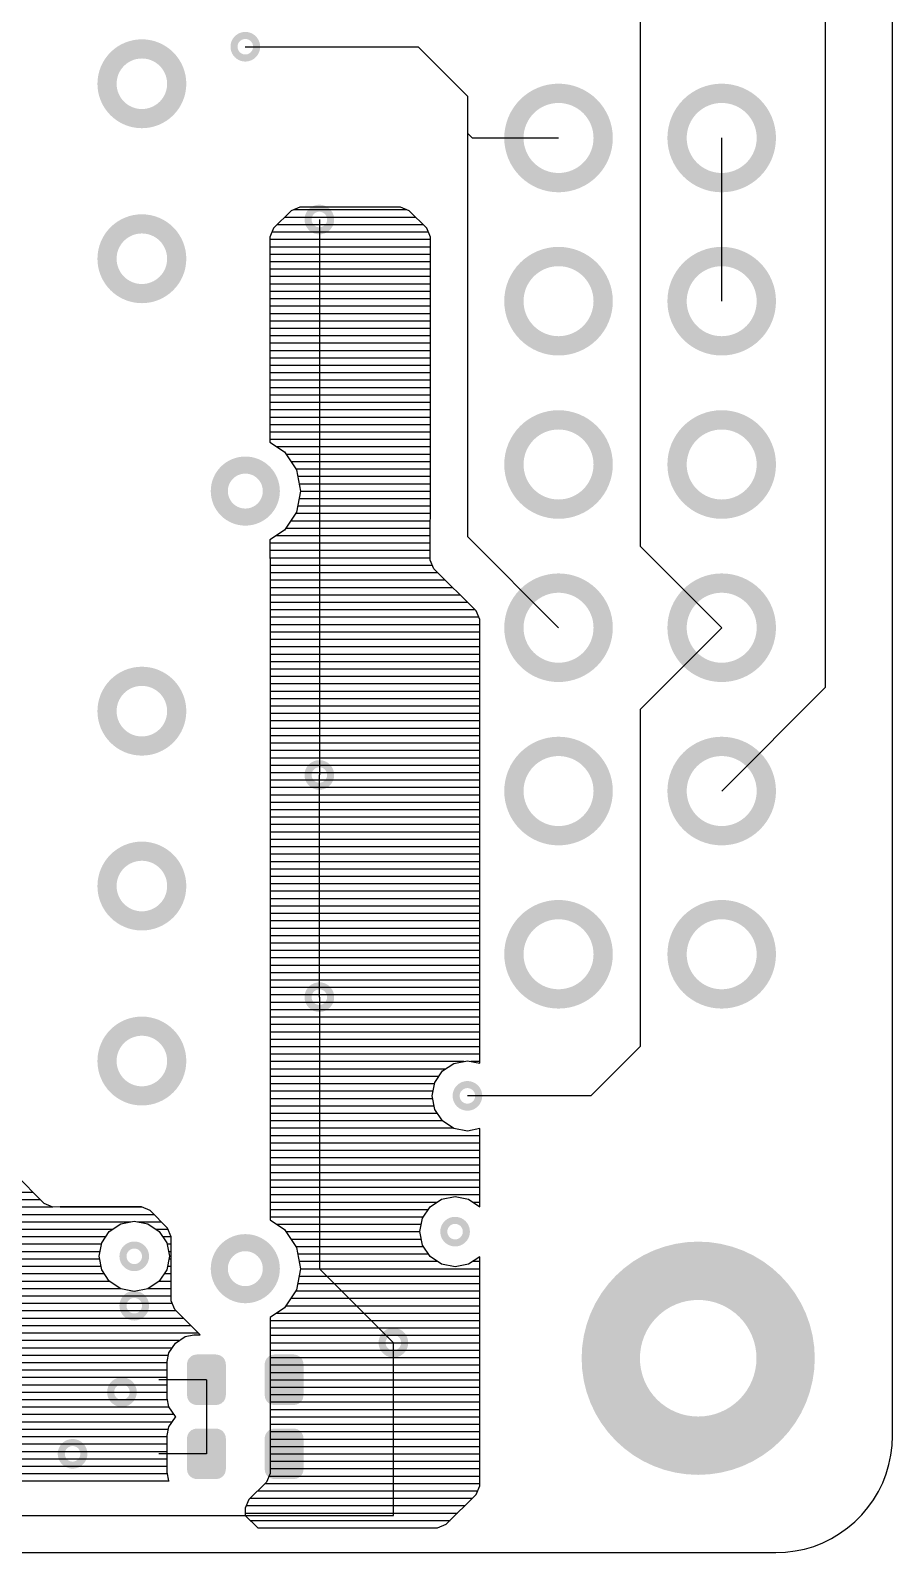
# Model space of a CAD drawing. Extents: x 295 to 953, y 10 to 290.
# Drawn here: x 756.1 to 800.5, y 70 to 148.3 of the extents above; entities that cross this region are included whole.
import ezdxf

# ---------------------------------------------------------------- set-up
doc = ezdxf.new("R2010")
doc.units = 0
doc.header["$LTSCALE"] = 5
doc.header["$MEASUREMENT"] = 0
doc.layers.get('0').update_dxf_attribs({"linetype": 'CONTINUOUS', "lineweight": 25})
doc.layers.add('130409_DV-DPH-A6_TOP', color=5, linetype='CONTINUOUS')

msp = doc.modelspace()

# ---------------------------------------------------------------- linework, layer by layer
for points, const_width in [([(766.587, 147.47, 1), (767.748, 147.47, 1)], 0.363), ([(760.05, 145.565, 1), (763.637, 145.565, 1)], 0.986), ([(780.989, 142.776, 1), (785.584, 142.776, 1)], 0.993), ([(789.386, 142.776, 1), (793.981, 142.776, 1)], 0.993), ([(760.05, 136.563, 1), (763.637, 136.563, 1)], 0.986), ([(770.397, 138.58, 1), (771.558, 138.58, 1)], 0.363), ([(780.989, 134.379, 1), (785.584, 134.379, 1)], 0.993), ([(789.386, 134.379, 1), (793.981, 134.379, 1)], 0.993), ([(780.989, 125.977, 1), (785.584, 125.977, 1)], 0.993), ([(789.386, 125.977, 1), (793.981, 125.977, 1)], 0.993), ([(765.829, 124.61, 1), (768.506, 124.61, 1)], 0.879), ([(780.989, 117.579, 1), (785.584, 117.579, 1)], 0.993), ([(789.386, 117.579, 1), (793.981, 117.579, 1)], 0.993), ([(760.05, 113.287, 1), (763.637, 113.287, 1)], 0.986), ([(780.989, 109.177, 1), (785.584, 109.177, 1)], 0.993), ([(789.386, 109.177, 1), (793.981, 109.177, 1)], 0.993), ([(770.397, 110.005, 1), (771.558, 110.005, 1)], 0.363), ([(760.05, 104.29, 1), (763.637, 104.29, 1)], 0.986), ([(780.989, 100.78, 1), (785.584, 100.78, 1)], 0.993), ([(789.386, 100.78, 1), (793.981, 100.78, 1)], 0.993), ([(770.397, 98.575, 1), (771.558, 98.575, 1)], 0.363), ([(760.05, 95.288, 1), (763.637, 95.288, 1)], 0.986), ([(778.017, 93.495, 1), (779.178, 93.495, 1)], 0.363), ([(777.382, 86.51, 1), (778.543, 86.51, 1)], 0.363), ([(765.829, 84.605, 1), (768.506, 84.605, 1)], 0.879), ([(760.872, 85.24, 1), (762.033, 85.24, 1)], 0.363), ([(785.975, 79.997, 1), (794.974, 79.997, 1)], 3), ([(760.872, 82.7, 1), (762.033, 82.7, 1)], 0.363), ([(774.207, 80.795, 1), (775.368, 80.795, 1)], 0.363), ([(760.237, 78.255, 1), (761.398, 78.255, 1)], 0.363), ([(757.697, 75.08, 1), (758.858, 75.08, 1)], 0.363)]:
    msp.add_lwpolyline(points, format="xyb", close=True, dxfattribs=dict(const_width=const_width))
for points in [[(764.194, 79.831), (764.212, 79.893), (766.143, 79.831), (766.114, 79.893)], [(764.212, 79.893), (764.254, 79.96), (766.114, 79.893), (766.083, 79.96)], [(764.254, 79.96), (764.289, 80.013), (766.083, 79.96), (766.036, 80.013)], [(764.289, 80.013), (764.35, 80.067), (766.036, 80.013), (765.989, 80.067)], [(764.35, 80.067), (764.396, 80.107), (765.989, 80.067), (765.925, 80.107)], [(764.396, 80.107), (764.473, 80.143), (765.925, 80.107), (765.869, 80.143)], [(764.473, 80.143), (764.525, 80.167), (765.869, 80.143), (765.785, 80.167)], [(764.525, 80.167), (764.627, 80.182), (765.785, 80.167), (765.732, 80.182)], [(764.627, 80.182), (764.659, 80.187), (765.732, 80.182), (765.666, 80.187)], [(764.659, 80.187), (764.666, 80.188), (765.666, 80.187), (765.666, 80.188)], [(764.666, 80.188), (764.666, 80.19), (765.666, 80.188), (765.666, 80.19)], [(768.192, 79.831), (768.21, 79.893), (770.141, 79.831), (770.112, 79.893)], [(768.21, 79.893), (768.252, 79.96), (770.112, 79.893), (770.081, 79.96)], [(768.252, 79.96), (768.287, 80.013), (770.081, 79.96), (770.034, 80.013)], [(768.287, 80.013), (768.347, 80.067), (770.034, 80.013), (769.987, 80.067)], [(768.347, 80.067), (768.394, 80.107), (769.987, 80.067), (769.923, 80.107)], [(768.394, 80.107), (768.471, 80.143), (769.923, 80.107), (769.867, 80.143)], [(768.471, 80.143), (768.523, 80.167), (769.867, 80.143), (769.783, 80.167)], [(768.523, 80.167), (768.625, 80.182), (769.783, 80.167), (769.73, 80.182)], [(768.625, 80.182), (768.657, 80.187), (769.73, 80.182), (769.664, 80.187)], [(768.657, 80.187), (768.664, 80.188), (769.664, 80.187), (769.664, 80.188)], [(768.664, 80.188), (768.664, 80.19), (769.664, 80.188), (769.664, 80.19)], [(764.165, 78.09), (764.165, 79.69), (766.167, 78.09), (766.167, 79.69)], [(764.168, 79.69), (764.173, 79.757), (766.164, 79.69), (766.154, 79.757)], [(764.173, 79.757), (764.194, 79.831), (766.154, 79.757), (766.143, 79.831)], [(768.163, 78.09), (768.163, 79.69), (770.165, 78.09), (770.165, 79.69)], [(768.166, 79.69), (768.171, 79.757), (770.162, 79.69), (770.152, 79.757)], [(768.171, 79.757), (768.192, 79.831), (770.152, 79.757), (770.141, 79.831)], [(764.178, 78.023), (764.168, 78.09), (766.159, 78.023), (766.164, 78.09)], [(764.189, 77.949), (764.178, 78.023), (766.138, 77.949), (766.159, 78.023)], [(764.218, 77.886), (764.189, 77.949), (766.12, 77.886), (766.138, 77.949)], [(764.249, 77.82), (764.218, 77.886), (766.078, 77.82), (766.12, 77.886)], [(764.296, 77.766), (764.249, 77.82), (766.043, 77.766), (766.078, 77.82)], [(764.342, 77.713), (764.296, 77.766), (765.982, 77.713), (766.043, 77.766)], [(764.406, 77.673), (764.342, 77.713), (765.936, 77.673), (765.982, 77.713)], [(764.462, 77.637), (764.406, 77.673), (765.858, 77.637), (765.936, 77.673)], [(764.544, 77.613), (764.462, 77.637), (765.807, 77.613), (765.858, 77.637)], [(764.599, 77.597), (764.544, 77.613), (765.7, 77.597), (765.807, 77.613)], [(764.666, 77.592), (764.599, 77.597), (765.668, 77.592), (765.7, 77.597)], [(764.666, 77.59), (764.666, 77.592), (765.666, 77.59), (765.666, 77.592)], [(764.666, 77.592), (764.666, 77.592), (765.666, 77.592), (765.668, 77.592)], [(768.176, 78.023), (768.166, 78.09), (770.157, 78.023), (770.162, 78.09)], [(768.187, 77.949), (768.176, 78.023), (770.136, 77.949), (770.157, 78.023)], [(768.216, 77.886), (768.187, 77.949), (770.118, 77.886), (770.136, 77.949)], [(768.247, 77.82), (768.216, 77.886), (770.076, 77.82), (770.118, 77.886)], [(768.294, 77.766), (768.247, 77.82), (770.041, 77.766), (770.076, 77.82)], [(768.34, 77.713), (768.294, 77.766), (769.98, 77.713), (770.041, 77.766)], [(768.404, 77.673), (768.34, 77.713), (769.934, 77.673), (769.98, 77.713)], [(768.46, 77.637), (768.404, 77.673), (769.856, 77.637), (769.934, 77.673)], [(768.542, 77.613), (768.46, 77.637), (769.805, 77.613), (769.856, 77.637)], [(768.597, 77.597), (768.542, 77.613), (769.698, 77.597), (769.805, 77.613)], [(768.664, 77.592), (768.597, 77.597), (769.666, 77.592), (769.698, 77.597)], [(768.664, 77.59), (768.664, 77.592), (769.664, 77.59), (769.664, 77.592)], [(768.664, 77.592), (768.664, 77.592), (769.664, 77.592), (769.666, 77.592)], [(764.173, 75.947), (764.194, 76.021), (766.154, 75.947), (766.143, 76.021)], [(764.194, 76.021), (764.212, 76.083), (766.143, 76.021), (766.114, 76.083)], [(764.212, 76.083), (764.254, 76.15), (766.114, 76.083), (766.083, 76.15)], [(764.254, 76.15), (764.289, 76.203), (766.083, 76.15), (766.036, 76.203)], [(764.289, 76.203), (764.35, 76.257), (766.036, 76.203), (765.989, 76.257)], [(764.35, 76.257), (764.396, 76.297), (765.989, 76.257), (765.925, 76.297)], [(764.396, 76.297), (764.473, 76.333), (765.925, 76.297), (765.869, 76.333)], [(764.473, 76.333), (764.525, 76.357), (765.869, 76.333), (765.785, 76.357)], [(764.525, 76.357), (764.627, 76.372), (765.785, 76.357), (765.732, 76.372)], [(764.627, 76.372), (764.659, 76.377), (765.732, 76.372), (765.666, 76.377)], [(764.659, 76.377), (764.666, 76.378), (765.666, 76.377), (765.666, 76.378)], [(764.666, 76.378), (764.666, 76.38), (765.666, 76.378), (765.666, 76.38)], [(768.171, 75.947), (768.192, 76.021), (770.152, 75.947), (770.141, 76.021)], [(768.192, 76.021), (768.21, 76.083), (770.141, 76.021), (770.112, 76.083)], [(768.21, 76.083), (768.252, 76.15), (770.112, 76.083), (770.081, 76.15)], [(768.252, 76.15), (768.287, 76.203), (770.081, 76.15), (770.034, 76.203)], [(768.287, 76.203), (768.347, 76.257), (770.034, 76.203), (769.987, 76.257)], [(768.347, 76.257), (768.394, 76.297), (769.987, 76.257), (769.923, 76.297)], [(768.394, 76.297), (768.471, 76.333), (769.923, 76.297), (769.867, 76.333)], [(768.471, 76.333), (768.523, 76.357), (769.867, 76.333), (769.783, 76.357)], [(768.523, 76.357), (768.625, 76.372), (769.783, 76.357), (769.73, 76.372)], [(768.625, 76.372), (768.657, 76.377), (769.73, 76.372), (769.664, 76.377)], [(768.657, 76.377), (768.664, 76.378), (769.664, 76.377), (769.664, 76.378)], [(768.664, 76.378), (768.664, 76.38), (769.664, 76.378), (769.664, 76.38)], [(764.165, 74.28), (764.165, 75.88), (766.167, 74.28), (766.167, 75.88)], [(764.168, 75.88), (764.173, 75.947), (766.164, 75.88), (766.154, 75.947)], [(768.163, 74.28), (768.163, 75.88), (770.165, 74.28), (770.165, 75.88)], [(768.166, 75.88), (768.171, 75.947), (770.162, 75.88), (770.152, 75.947)], [(764.178, 74.213), (764.168, 74.28), (766.159, 74.213), (766.164, 74.28)], [(764.189, 74.139), (764.178, 74.213), (766.138, 74.139), (766.159, 74.213)], [(764.218, 74.076), (764.189, 74.139), (766.12, 74.076), (766.138, 74.139)], [(764.249, 74.01), (764.218, 74.076), (766.078, 74.01), (766.12, 74.076)], [(764.296, 73.956), (764.249, 74.01), (766.043, 73.956), (766.078, 74.01)], [(764.342, 73.903), (764.296, 73.956), (765.982, 73.903), (766.043, 73.956)], [(764.406, 73.863), (764.342, 73.903), (765.936, 73.863), (765.982, 73.903)], [(764.462, 73.827), (764.406, 73.863), (765.858, 73.827), (765.936, 73.863)], [(764.544, 73.803), (764.462, 73.827), (765.807, 73.803), (765.858, 73.827)], [(764.599, 73.787), (764.544, 73.803), (765.7, 73.787), (765.807, 73.803)], [(764.666, 73.782), (764.599, 73.787), (765.668, 73.782), (765.7, 73.787)], [(764.666, 73.78), (764.666, 73.782), (765.666, 73.78), (765.666, 73.782)], [(764.666, 73.782), (764.666, 73.782), (765.666, 73.782), (765.668, 73.782)], [(768.176, 74.213), (768.166, 74.28), (770.157, 74.213), (770.162, 74.28)], [(768.187, 74.139), (768.176, 74.213), (770.136, 74.139), (770.157, 74.213)], [(768.216, 74.076), (768.187, 74.139), (770.118, 74.076), (770.136, 74.139)], [(768.247, 74.01), (768.216, 74.076), (770.076, 74.01), (770.118, 74.076)], [(768.294, 73.956), (768.247, 74.01), (770.041, 73.956), (770.076, 74.01)], [(768.34, 73.903), (768.294, 73.956), (769.98, 73.903), (770.041, 73.956)], [(768.404, 73.863), (768.34, 73.903), (769.934, 73.863), (769.98, 73.903)], [(768.46, 73.827), (768.404, 73.863), (769.856, 73.827), (769.934, 73.863)], [(768.542, 73.803), (768.46, 73.827), (769.805, 73.803), (769.856, 73.827)], [(768.597, 73.787), (768.542, 73.803), (769.698, 73.787), (769.805, 73.803)], [(768.664, 73.782), (768.597, 73.787), (769.666, 73.782), (769.698, 73.787)], [(768.664, 73.78), (768.664, 73.782), (769.664, 73.78), (769.664, 73.782)], [(768.664, 73.782), (768.664, 73.782), (769.664, 73.782), (769.666, 73.782)]]:
    msp.add_solid(points)
at = {"layer": '130409_DV-DPH-A6_TOP', "color": 7}
for p, q in [((800.477, 75.999), (800.477, 263.995)), ((800.477, 75.999), (800.477, 263.995)), ((797.013, 180.49), (797.013, 114.501)), ((787.488, 172.179), (787.488, 121.775)), ((767.168, 147.47), (776.058, 147.47)), ((776.058, 147.47), (778.598, 144.93)), ((778.598, 144.93), (778.598, 143.025)), ((778.598, 143.025), (778.598, 122.268)), ((778.598, 143.025), (778.841, 142.776)), ((778.841, 142.776), (783.286, 142.776)), ((791.684, 134.379), (791.684, 142.776)), ((769.52, 139.027), (768.62, 138.128)), ((769.194, 138.707), (775.931, 138.707)), ((769.967, 139.215), (769.52, 139.027)), ((769.662, 139.088), (775.463, 139.088)), ((775.158, 139.215), (769.967, 139.215)), ((775.605, 139.027), (775.158, 139.215)), ((776.505, 138.128), (775.605, 139.027)), ((768.62, 138.128), (768.432, 137.681)), ((768.544, 137.945), (776.581, 137.945)), ((768.813, 138.326), (776.312, 138.326)), ((770.978, 138.58), (770.978, 110.005)), ((776.693, 137.681), (776.505, 138.128)), ((768.432, 137.681), (768.432, 127.12)), ((768.432, 137.564), (776.693, 137.564)), ((768.432, 137.183), (776.693, 137.183)), ((776.693, 125.245), (776.693, 137.681)), ((768.432, 136.802), (776.693, 136.802)), ((768.432, 136.421), (776.693, 136.421)), ((768.432, 136.04), (776.693, 136.04)), ((768.432, 135.659), (776.693, 135.659)), ((768.432, 135.278), (776.693, 135.278)), ((768.432, 134.897), (776.693, 134.897)), ((768.432, 134.516), (776.693, 134.516)), ((768.432, 134.135), (776.693, 134.135)), ((768.432, 133.754), (776.693, 133.754)), ((768.432, 133.373), (776.693, 133.373)), ((768.432, 132.992), (776.693, 132.992)), ((768.432, 132.611), (776.693, 132.611)), ((768.432, 132.23), (776.693, 132.23)), ((768.432, 131.849), (776.693, 131.849)), ((768.432, 131.468), (776.693, 131.468)), ((768.432, 131.087), (776.693, 131.087)), ((768.432, 130.706), (776.693, 130.706)), ((768.432, 130.325), (776.693, 130.325)), ((768.432, 129.944), (776.693, 129.944)), ((768.432, 129.563), (776.693, 129.563)), ((768.432, 129.182), (776.693, 129.182)), ((768.432, 128.801), (776.693, 128.801)), ((768.432, 128.42), (776.693, 128.42)), ((768.432, 128.039), (776.693, 128.039)), ((768.432, 127.658), (776.693, 127.658)), ((768.432, 127.277), (776.693, 127.277)), ((768.432, 127.12), (769.179, 126.622)), ((768.773, 126.896), (776.693, 126.896)), ((769.179, 126.622), (769.799, 125.697)), ((769.25, 126.515), (776.693, 126.515)), ((769.509, 126.134), (776.693, 126.134)), ((769.763, 125.753), (776.693, 125.753)), ((769.799, 125.697), (770.012, 124.61)), ((769.86, 125.372), (776.693, 125.372)), ((770.012, 124.61), (769.799, 123.518)), ((769.936, 124.991), (776.687, 124.991)), ((770.012, 124.61), (776.687, 124.61)), ((776.687, 121.059), (776.693, 125.245)), ((769.86, 123.848), (776.687, 123.848)), ((769.936, 124.229), (776.687, 124.229)), ((769.799, 123.518), (769.179, 122.593)), ((769.509, 123.086), (776.687, 123.086)), ((769.763, 123.467), (776.687, 123.467)), ((769.179, 122.593), (768.432, 122.095)), ((768.773, 122.324), (776.687, 122.324)), ((769.25, 122.705), (776.687, 122.705)), ((778.598, 122.268), (783.286, 117.579)), ((768.432, 122.095), (768.438, 120.165)), ((768.432, 121.943), (776.687, 121.943)), ((768.432, 121.562), (776.687, 121.562)), ((787.488, 121.775), (791.684, 117.579)), ((768.432, 121.181), (776.687, 121.181)), ((768.432, 120.8), (776.799, 120.8)), ((776.875, 120.612), (776.687, 121.059)), ((779.045, 118.443), (776.875, 120.612)), ((768.432, 120.419), (777.068, 120.419)), ((768.438, 120.165), (768.438, 99.845)), ((768.438, 120.038), (777.449, 120.038)), ((768.438, 119.657), (777.83, 119.657)), ((768.438, 119.276), (778.217, 119.276)), ((768.438, 118.895), (778.598, 118.895)), ((768.438, 118.514), (778.979, 118.514)), ((779.233, 117.996), (779.045, 118.443)), ((768.438, 118.133), (779.172, 118.133)), ((768.438, 117.752), (779.233, 117.752)), ((779.233, 111.91), (779.233, 117.996)), ((791.684, 117.579), (787.488, 113.378)), ((768.438, 117.371), (779.233, 117.371)), ((768.438, 116.99), (779.233, 116.99)), ((768.438, 116.609), (779.233, 116.609)), ((768.438, 116.228), (779.233, 116.228)), ((768.438, 115.847), (779.233, 115.847)), ((768.438, 115.466), (779.233, 115.466)), ((768.438, 115.085), (779.233, 115.085)), ((768.438, 114.704), (779.233, 114.704)), ((797.013, 114.501), (791.684, 109.177)), ((768.438, 114.323), (779.233, 114.323)), ((768.438, 113.942), (779.233, 113.942)), ((768.438, 113.561), (779.233, 113.561)), ((768.438, 113.18), (779.233, 113.18)), ((768.438, 112.799), (779.233, 112.799)), ((787.488, 113.378), (787.488, 96.035)), ((768.438, 112.418), (779.233, 112.418)), ((768.438, 112.037), (779.233, 112.037)), ((768.438, 111.656), (779.233, 111.656)), ((768.438, 111.275), (779.233, 111.275)), ((779.233, 98.575), (779.233, 111.91)), ((768.438, 110.894), (779.233, 110.894)), ((768.438, 110.513), (779.233, 110.513)), ((768.438, 110.132), (779.233, 110.132)), ((768.438, 109.751), (779.233, 109.751)), ((770.978, 98.575), (770.978, 110.005)), ((768.438, 109.37), (779.233, 109.37)), ((768.438, 108.989), (779.233, 108.989)), ((768.438, 108.608), (779.233, 108.608)), ((768.438, 108.227), (779.233, 108.227)), ((768.438, 107.846), (779.233, 107.846)), ((768.438, 107.465), (779.233, 107.465)), ((768.438, 107.084), (779.233, 107.084)), ((768.438, 106.703), (779.233, 106.703)), ((768.438, 106.322), (779.233, 106.322)), ((768.438, 105.941), (779.233, 105.941)), ((768.438, 105.56), (779.233, 105.56)), ((768.438, 105.179), (779.233, 105.179)), ((768.438, 104.798), (779.233, 104.798)), ((768.438, 104.417), (779.233, 104.417)), ((768.438, 104.036), (779.233, 104.036)), ((768.438, 103.655), (779.233, 103.655)), ((768.438, 103.274), (779.233, 103.274)), ((768.438, 102.893), (779.233, 102.893)), ((768.438, 102.512), (779.233, 102.512)), ((768.438, 102.131), (779.233, 102.131)), ((768.438, 101.75), (779.233, 101.75)), ((768.438, 101.369), (779.233, 101.369)), ((768.438, 100.988), (779.233, 100.988)), ((768.438, 100.607), (779.233, 100.607)), ((768.438, 100.226), (779.233, 100.226)), ((768.438, 99.845), (779.233, 99.845)), ((768.438, 99.845), (768.438, 87.115)), ((768.438, 99.464), (779.233, 99.464)), ((768.438, 99.083), (779.233, 99.083)), ((768.438, 98.702), (779.233, 98.702)), ((768.438, 98.321), (779.233, 98.321)), ((768.438, 97.94), (779.233, 97.94)), ((770.978, 98.575), (770.978, 84.605)), ((779.233, 95.176), (779.233, 98.575)), ((768.438, 97.559), (779.233, 97.559)), ((768.438, 97.178), (779.233, 97.178)), ((768.438, 96.797), (779.233, 96.797)), ((768.438, 96.416), (779.233, 96.416)), ((768.438, 96.035), (779.233, 96.035)), ((768.438, 95.654), (779.233, 95.654)), ((787.488, 96.035), (784.948, 93.495)), ((768.438, 95.273), (778.42, 95.273)), ((768.438, 94.892), (777.485, 94.892)), ((776.921, 94.186), (777.312, 94.775)), ((777.312, 94.775), (777.902, 95.166)), ((777.902, 95.166), (778.598, 95.303)), ((778.598, 95.303), (779.233, 95.176)), ((778.77, 95.273), (779.233, 95.273)), ((768.438, 94.511), (777.135, 94.511)), ((768.438, 94.13), (776.911, 94.13)), ((776.784, 93.495), (776.921, 94.186)), ((768.438, 93.749), (776.835, 93.749)), ((768.438, 93.368), (776.809, 93.368)), ((776.921, 92.799), (776.784, 93.495)), ((784.948, 93.495), (778.598, 93.495)), ((768.438, 92.987), (776.886, 92.987)), ((768.438, 92.606), (777.048, 92.606)), ((777.312, 92.21), (776.921, 92.799)), ((768.438, 92.225), (777.307, 92.225)), ((768.438, 91.844), (777.866, 91.844)), ((777.902, 91.819), (777.312, 92.21)), ((778.598, 91.681), (777.902, 91.819)), ((779.233, 91.808), (778.598, 91.681)), ((779.233, 89.685), (779.233, 91.808)), ((768.438, 91.463), (779.233, 91.463)), ((768.438, 91.082), (779.233, 91.082)), ((768.438, 90.701), (779.233, 90.701)), ((768.438, 90.32), (779.233, 90.32)), ((756.82, 87.963), (755.285, 89.497)), ((768.438, 89.939), (779.233, 89.939)), ((768.438, 89.558), (779.233, 89.558)), ((779.233, 87.795), (779.233, 89.685)), ((740.299, 88.542), (756.24, 88.542)), ((768.438, 89.177), (779.233, 89.177)), ((768.438, 88.796), (779.233, 88.796)), ((739.99, 87.78), (757.267, 87.78)), ((740.137, 88.161), (756.621, 88.161)), ((757.267, 87.775), (756.82, 87.963)), ((757.643, 87.78), (757.267, 87.775)), ((757.643, 87.78), (761.823, 87.78)), ((761.823, 87.78), (757.643, 87.78)), ((762.27, 87.592), (761.823, 87.78)), ((768.438, 88.415), (779.233, 88.415)), ((768.438, 88.034), (777.043, 88.034)), ((776.286, 87.201), (776.677, 87.79)), ((776.677, 87.79), (777.267, 88.181)), ((777.267, 88.181), (777.963, 88.318)), ((777.963, 88.318), (778.653, 88.181)), ((778.653, 88.181), (779.233, 87.795)), ((778.877, 88.034), (779.233, 88.034)), ((739.99, 87.399), (762.469, 87.399)), ((739.99, 87.018), (761.275, 87.018)), ((760.757, 86.911), (761.453, 87.048)), ((761.453, 87.048), (762.143, 86.911)), ((761.625, 87.018), (762.85, 87.018)), ((763.17, 86.693), (762.27, 87.592)), ((768.438, 87.653), (776.586, 87.653)), ((768.438, 87.272), (776.332, 87.272)), ((768.438, 87.115), (769.179, 86.617)), ((776.149, 86.51), (776.286, 87.201)), ((739.99, 86.637), (760.34, 86.637)), ((740.183, 86.256), (759.99, 86.256)), ((759.776, 85.931), (760.167, 86.52)), ((760.167, 86.52), (760.757, 86.911)), ((762.143, 86.911), (762.733, 86.52)), ((762.56, 86.637), (763.195, 86.637)), ((762.733, 86.52), (763.124, 85.931)), ((762.911, 86.256), (763.352, 86.256)), ((763.358, 86.246), (763.17, 86.693)), ((763.352, 82.959), (763.358, 86.246)), ((768.773, 86.891), (776.225, 86.891)), ((769.179, 86.617), (769.799, 85.692)), ((769.25, 86.51), (776.149, 86.51)), ((776.286, 85.814), (776.149, 86.51)), ((740.564, 85.875), (759.766, 85.875)), ((740.945, 85.494), (759.69, 85.494)), ((759.639, 85.24), (759.776, 85.931)), ((763.124, 85.931), (763.261, 85.24)), ((763.134, 85.875), (763.358, 85.875)), ((763.21, 85.494), (763.358, 85.494)), ((769.509, 86.129), (776.225, 86.129)), ((769.763, 85.748), (776.332, 85.748)), ((769.799, 85.692), (770.012, 84.605)), ((769.86, 85.367), (776.586, 85.367)), ((776.677, 85.225), (776.286, 85.814)), ((748.946, 85.113), (759.664, 85.113)), ((749.327, 84.732), (759.741, 84.732)), ((759.776, 84.544), (759.639, 85.24)), ((763.261, 85.24), (763.124, 84.544)), ((763.159, 84.732), (763.358, 84.732)), ((763.236, 85.113), (763.358, 85.113)), ((770.012, 84.605), (769.799, 83.513)), ((769.936, 84.986), (777.043, 84.986)), ((770.012, 84.605), (779.233, 84.605)), ((770.978, 84.605), (774.788, 80.795)), ((777.267, 84.834), (776.677, 85.225)), ((777.963, 84.696), (777.267, 84.834)), ((778.653, 84.834), (777.963, 84.696)), ((779.233, 85.22), (778.653, 84.834)), ((778.877, 84.986), (779.233, 84.986)), ((779.233, 80.16), (779.233, 85.22)), ((749.708, 84.351), (759.903, 84.351)), ((750.089, 83.97), (760.162, 83.97)), ((760.167, 83.955), (759.776, 84.544)), ((760.757, 83.564), (760.167, 83.955)), ((762.733, 83.955), (762.143, 83.564)), ((763.124, 84.544), (762.733, 83.955)), ((762.738, 83.97), (763.352, 83.97)), ((762.997, 84.351), (763.352, 84.351)), ((769.86, 83.843), (779.233, 83.843)), ((769.936, 84.224), (779.233, 84.224)), ((750.47, 83.589), (760.721, 83.589)), ((750.851, 83.208), (763.352, 83.208)), ((761.453, 83.426), (760.757, 83.564)), ((762.143, 83.564), (761.453, 83.426)), ((762.179, 83.589), (763.352, 83.589)), ((769.799, 83.513), (769.179, 82.588)), ((769.509, 83.081), (779.233, 83.081)), ((769.763, 83.462), (779.233, 83.462)), ((751.216, 82.827), (763.413, 82.827)), ((751.374, 82.446), (763.606, 82.446)), ((763.54, 82.512), (763.352, 82.959)), ((764.851, 81.201), (763.54, 82.512)), ((769.179, 82.588), (768.438, 82.09)), ((768.773, 82.319), (779.233, 82.319)), ((769.25, 82.7), (779.233, 82.7)), ((751.42, 82.065), (763.987, 82.065)), ((751.42, 81.684), (764.368, 81.684)), ((768.438, 82.09), (768.438, 80.16)), ((768.438, 81.938), (779.233, 81.938)), ((768.438, 81.557), (779.233, 81.557)), ((754.041, 81.303), (764.749, 81.303)), ((754.315, 80.922), (763.779, 80.922)), ((763.236, 80.277), (763.571, 80.78)), ((763.571, 80.78), (764.074, 81.115)), ((764.074, 81.115), (764.516, 81.201)), ((764.516, 81.201), (764.851, 81.201)), ((768.438, 81.176), (779.233, 81.176)), ((768.438, 80.795), (779.233, 80.795)), ((774.788, 71.905), (774.788, 80.795)), ((754.447, 80.541), (763.408, 80.541)), ((754.478, 80.16), (763.215, 80.16)), ((763.149, 79.835), (763.236, 80.277)), ((768.438, 80.414), (779.233, 80.414)), ((768.438, 80.16), (768.438, 74.069)), ((768.438, 80.033), (779.233, 80.033)), ((779.233, 73.434), (779.233, 80.16)), ((754.478, 79.779), (763.149, 79.779)), ((754.478, 79.398), (763.149, 79.398)), ((763.149, 77.94), (763.149, 79.835)), ((768.438, 79.652), (779.233, 79.652)), ((768.438, 79.271), (779.233, 79.271)), ((754.214, 78.636), (763.149, 78.636)), ((754.417, 79.017), (763.149, 79.017)), ((765.166, 78.89), (762.723, 78.89)), ((764.912, 78.89), (763.149, 78.89)), ((765.166, 78.89), (765.166, 75.08)), ((768.438, 78.89), (779.233, 78.89)), ((768.438, 78.509), (779.233, 78.509)), ((753.812, 78.255), (763.149, 78.255)), ((754.214, 77.874), (763.165, 77.874)), ((763.236, 77.498), (763.149, 77.94)), ((768.438, 78.128), (779.233, 78.128)), ((768.438, 77.747), (779.233, 77.747)), ((754.417, 77.493), (763.241, 77.493)), ((754.478, 77.112), (763.495, 77.112)), ((763.571, 76.995), (763.236, 77.498)), ((763.236, 76.467), (763.571, 76.97)), ((763.591, 76.985), (763.571, 76.995)), ((763.571, 76.97), (763.591, 76.985)), ((768.438, 77.366), (779.233, 77.366)), ((768.438, 76.985), (779.233, 76.985)), ((754.447, 75.969), (763.149, 75.969)), ((754.478, 76.731), (763.408, 76.731)), ((754.478, 76.35), (763.215, 76.35)), ((763.149, 76.025), (763.236, 76.467)), ((763.149, 74.13), (763.149, 76.025)), ((768.438, 76.604), (779.233, 76.604)), ((768.438, 76.223), (779.233, 76.223)), ((800.457, 75.502), (800.477, 75.999)), ((800.457, 75.502), (800.477, 75.999)), ((754.041, 75.207), (763.149, 75.207)), ((754.315, 75.588), (763.149, 75.588)), ((768.438, 75.842), (779.233, 75.842)), ((768.438, 75.461), (779.233, 75.461)), ((800.391, 75.009), (800.457, 75.502)), ((800.391, 75.009), (800.457, 75.502)), ((751.755, 74.826), (763.149, 74.826)), ((751.831, 74.445), (763.149, 74.445)), ((765.166, 75.08), (762.723, 75.08)), ((764.912, 75.08), (763.149, 75.08)), ((768.438, 75.08), (779.233, 75.08)), ((768.438, 74.699), (779.233, 74.699)), ((800.152, 74.049), (800.289, 74.526)), ((800.152, 74.049), (800.289, 74.526)), ((800.289, 74.526), (800.391, 75.009)), ((800.289, 74.526), (800.391, 75.009)), ((751.648, 73.683), (763.241, 73.683)), ((751.648, 73.683), (763.241, 73.683)), ((751.755, 74.064), (763.165, 74.064)), ((763.236, 73.688), (763.149, 74.13)), ((763.241, 73.683), (763.236, 73.688)), ((768.25, 73.622), (767.35, 72.723)), ((768.438, 74.069), (768.25, 73.622)), ((768.377, 73.937), (779.233, 73.937)), ((768.438, 74.318), (779.233, 74.318)), ((799.969, 73.586), (800.152, 74.049)), ((799.969, 73.586), (800.152, 74.049)), ((767.803, 73.175), (779.121, 73.175)), ((768.184, 73.556), (779.233, 73.556)), ((777.51, 71.453), (779.045, 72.987)), ((779.045, 72.987), (779.233, 73.434)), ((799.497, 72.718), (799.751, 73.139)), ((799.497, 72.718), (799.751, 73.139)), ((799.751, 73.139), (799.969, 73.586)), ((799.751, 73.139), (799.969, 73.586)), ((767.35, 72.723), (767.168, 72.276)), ((767.168, 72.276), (767.168, 71.905)), ((767.223, 72.413), (778.471, 72.413)), ((767.422, 72.794), (778.852, 72.794)), ((798.887, 71.935), (799.212, 72.311)), ((798.887, 71.935), (799.212, 72.311)), ((799.212, 72.311), (799.497, 72.718)), ((799.212, 72.311), (799.497, 72.718)), ((614.133, 71.905), (774.788, 71.905)), ((767.168, 72.032), (778.09, 72.032)), ((767.168, 71.905), (767.803, 71.27)), ((767.422, 71.651), (777.709, 71.651)), ((767.803, 71.27), (777.063, 71.27)), ((767.803, 71.27), (777.063, 71.27)), ((777.063, 71.27), (777.51, 71.453)), ((797.754, 70.975), (798.161, 71.265)), ((797.754, 70.975), (798.161, 71.265)), ((798.161, 71.265), (798.537, 71.585)), ((798.161, 71.265), (798.537, 71.585)), ((798.537, 71.585), (798.887, 71.935)), ((798.537, 71.585), (798.887, 71.935)), ((796.423, 70.32), (796.886, 70.503)), ((796.423, 70.32), (796.886, 70.503)), ((796.886, 70.503), (797.333, 70.721)), ((796.886, 70.503), (797.333, 70.721)), ((797.333, 70.721), (797.754, 70.975)), ((797.333, 70.721), (797.754, 70.975)), ((586.477, 70), (794.473, 70)), ((586.477, 70), (794.473, 70)), ((794.473, 70), (794.97, 70.02)), ((794.473, 70), (794.97, 70.02)), ((794.97, 70.02), (795.463, 70.081)), ((794.97, 70.02), (795.463, 70.081)), ((795.463, 70.081), (795.946, 70.183)), ((795.463, 70.081), (795.946, 70.183)), ((795.946, 70.183), (796.423, 70.32)), ((795.946, 70.183), (796.423, 70.32))]:
    msp.add_line(p, q, dxfattribs=at)

doc.saveas('drawing.dxf')
